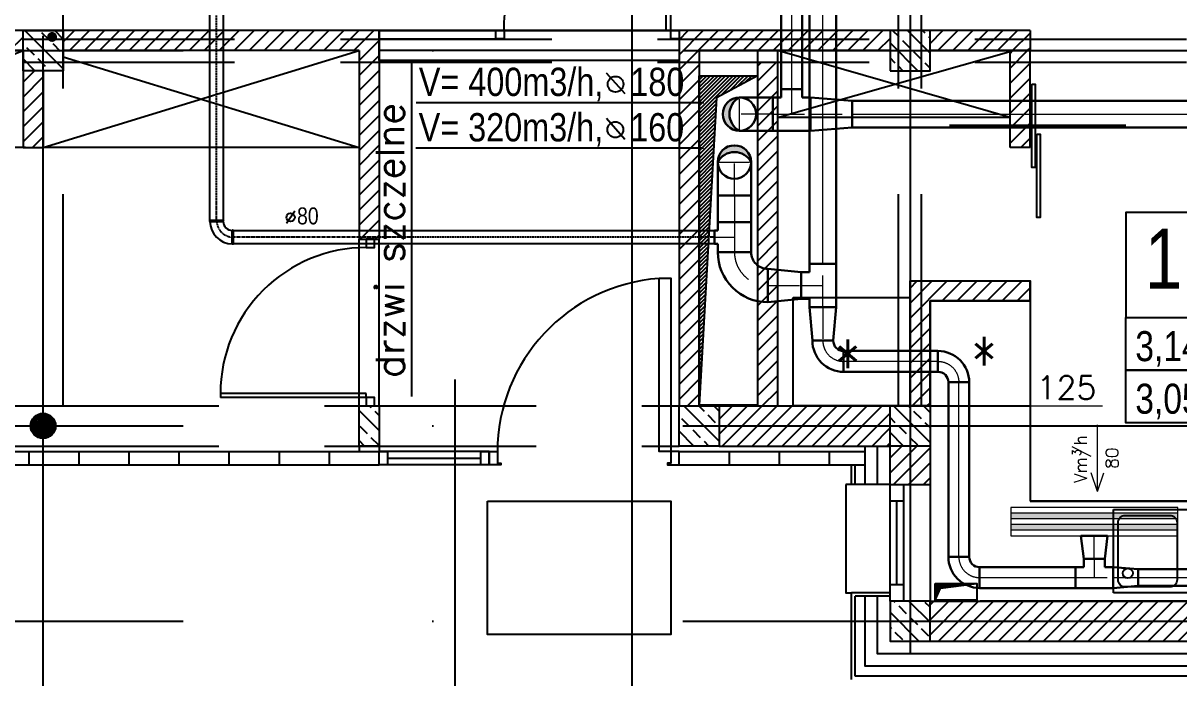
# Model space of a CAD drawing. Header units: millimetres. Extents: x -135140 to 267856, y -70704 to 149933.
# Drawn here: x -45139 to -38206, y -18620 to -14695 of the extents above; entities that cross this region are included whole.
import ezdxf
from ezdxf.enums import TextEntityAlignment as Align

# ---------------------------------------------------------------- set-up
doc = ezdxf.new("R2010")
doc.units = ezdxf.units.MM
doc.header["$LTSCALE"] = 99.9
for name, pattern in [('ACAD_ISO03W100', [30, 12, -18]), ('ACAD_ISO10W100', [18, 12, -3, 0, -3]), ('AUDIT_D_080509132939-0', [0]), ('CENTER', [2, 1.25, -0.25, 0.25, -0.25]), ('DASHDOT', [25.4, 12.7, -6.35, 0, -6.35]), ('HIDDEN', [9.525, 6.35, -3.175])]:
    doc.linetypes.add(name, pattern=pattern)
for name, color, linetype in [('+48_HACZE', 253, 'Continuous'), ('+48_MEBLE', 251, 'Continuous'), ('+48_OPISY T', 251, 'Continuous'), ('+48_OPISY_POM', 250, 'Continuous'), ('+48_OSIE', 8, 'Continuous'), ('+48_PODCIĄG', 250, 'ACAD_ISO03W100'), ('+48_PRZEBICIA', 143, 'Continuous'), ('+48_SCIANY', 250, 'Continuous'), ('+48_STOLARKA OKNA', 250, 'Continuous'), ('+48_STOLARKA_DRZWI', 250, 'Continuous'), ('+48_STOLARKA_OKNA', 250, 'Continuous'), ('+48_SŁUPY', 251, 'Continuous'), ('+48_WEŁNA', 252, 'Continuous'), ('+48_WIDOK', 250, 'Continuous'), ('+48_ŚCIANY_GK', 250, 'Continuous'), ('+48_ŻELBET', 250, 'Continuous'), ('ESI PROWADZĄCA', 3, 'Continuous'), ('WEN_WYW_OSIE', 2, 'CENTER'), ('WEN_WYW_ZLICZAC', 40, 'Continuous'), ('ŚCIANY_', 250, 'Continuous')]:
    doc.layers.add(name, color=color, linetype=linetype)
for name, color, linetype, lineweight in [('2DH_SYM', 64, 'Continuous', 18), ('2DL_OBJ', 64, 'Continuous', 18), ('2DL_PRO_N1', 10, 'Continuous', 30), ('2DL_PRO_W11', 160, 'Continuous', 30), ('2DL_SYM', 64, 'Continuous', 18), ('CP_AXISAC', 7, 'DASHDOT', 0), ('WENTYLACJA NAPISY', 7, 'Continuous', 25)]:
    doc.layers.add(name, color=color, linetype=linetype, lineweight=lineweight)
doc.styles.add('CP_ATTR', font='ROMANS.SHX')
doc.styles.get("Standard").update_dxf_attribs({"font": 'ARIAL.TTF'})
doc.styles.add('WRP_ARIAL', font='ARIAL.TTF', dxfattribs={"width": 0.8})
doc.linetypes.add('BATTING', pattern='A,0.00254,-2.54,[134,ltypeshp.shx,S=2.54,R=0,X=-2.54,Y=0],-5.08,[134,ltypeshp.shx,S=2.54,R=180,X=2.54,Y=0],-2.54', length=10.16254)
pattern_1 = [(135, (-742073.9, -125572.43), (-89.802561, -89.802561), []), (135, (-742073.9, -125482.62), (-89.802561, -89.802561), [63.5, -31.75])]
pattern_2 = [(225, (-742073.9, -125572.43), (44.9012806, -44.9012806), [])]
pattern_3 = [(225, (-742073.9, -125572.43), (44.9012806, -44.9012806), [])]

# ---------------------------------------------------------------- blocks, each defined once
blk = doc.blocks.new('drzwi')
at = {"layer": '+48_STOLARKA_DRZWI'}
for p, q in [((-2, 0), (-2, -70)), ((0, 0), (-2, 0)), ((0, 0), (0, -70)), ((-2, -70), (0, -70))]:
    blk.add_line(p, q, dxfattribs=at)
blk.add_arc((-2, 0), 70, 180, 270, dxfattribs=at)
blk = doc.blocks.new('DRZWI_90')
at = {"layer": '+48_STOLARKA_DRZWI'}
for points in [[(36405.46, 16749.33), (36405.46, 16744.33), (36410.46, 16744.33), (36410.46, 16749.33)], [(36405.46, 16654.33), (36405.46, 16649.33), (36410.46, 16649.33), (36410.46, 16654.33)]]:
    blk.add_lwpolyline(points, close=True, dxfattribs=at)
at = {"layer": '+48_STOLARKA_DRZWI', "xscale": 1.25, "yscale": 1.25, "zscale": 1.25, "rotation": 270}
blk.add_blockref('drzwi', (36405.46, 16654.33), dxfattribs=at)
blk = doc.blocks.new('OPISY_POM_METKA')
at = {"layer": '+48_OPISY_POM', "ltscale": 5}
for points in [[(0, -70), (109.71, -70), (109.71, 0), (0, 0)], [(109.71, -105), (0, -105), (0, -70), (109.71, -70)]]:
    blk.add_lwpolyline(points, close=True, dxfattribs=at)
at = {"layer": '+48_OPISY_POM'}
blk.add_lwpolyline([(109.71, -140), (0, -140), (0, -105), (109.71, -105)], close=True, dxfattribs=at)
at = {"layer": '+48_OPISY_POM', "ltscale": 5, "style": 'WRP_ARIAL', "width": 0.8}
for tag, p, height in [('NRPOM', (25.76, -50.8), 40), ('POW', (6.35, -98.98), 20)]:
    blk.add_attdef(tag, p, '', height=height, dxfattribs=at)
at = {"layer": '+48_OPISY_POM', "style": 'WRP_ARIAL', "width": 0.8}
blk.add_attdef('H', (6.35, -133.98), '', height=20, dxfattribs=at)
blk = doc.blocks.new('drzwi_100')
at = {"layer": '+48_STOLARKA_DRZWI'}
for points in [[(-110, -5), (-105, -5), (-105, 0), (-110, 0)], [(-5, -5), (0, -5), (0, 0), (-5, 0)]]:
    blk.add_lwpolyline(points, close=True, dxfattribs=at)
at = {"layer": '+48_STOLARKA_DRZWI', "xscale": 1.388888888890506, "yscale": 1.388888888888687, "zscale": 1.388888888888889}
blk.add_blockref('drzwi', (-5, -5), dxfattribs=at)
blk = doc.blocks.new('BL8090OWYW_24')
at = {"ltscale": 0.15}
for points in [[(100, -40), (100, 40, 1), (94.4, 40), (94.4, -40, 1)], [(40, -100), (-40, -100, -1), (-40, -94.4), (40, -94.4, -1)]]:
    blk.add_lwpolyline(points, format="xyb", close=True, dxfattribs=at)
for radius in [134.4, 54.4]:
    blk.add_arc((94.4, -94.4), radius, 90, 180, dxfattribs=at)
for p in [(100, 0), (0, -100)]:
    blk.add_point(p, dxfattribs=at)
at = {"layer": 'WEN_WYW_OSIE', "ltscale": 0.15}
blk.add_arc((100, -100), 100, 90, 180, dxfattribs=at)
blk = doc.blocks.new('SR-80OWYW_2886-3084728840_14')
at = {"ltscale": 0.15}
blk.add_lwpolyline([(0, -40), (0, 40), (2886.3, 40), (2886.3, -40)], close=True, dxfattribs=at)
for p in [(0, 0), (2886.3, 0)]:
    blk.add_point(p, dxfattribs=at)
at = {"layer": 'WEN_WYW_OSIE', "ltscale": 0.15}
blk.add_line((0, 0), (2886.3, 0), dxfattribs=at)
blk = doc.blocks.new('SR-80OWYW_2978-2571279282_14')
at = {"ltscale": 0.15}
blk.add_lwpolyline([(0, -40), (0, 40), (2978.3, 40), (2978.3, -40)], close=True, dxfattribs=at)
for p in [(0, 0), (2978.3, 0)]:
    blk.add_point(p, dxfattribs=at)
at = {"layer": 'WEN_WYW_OSIE', "ltscale": 0.15}
blk.add_line((0, 0), (2978.3, 0), dxfattribs=at)
blk = doc.blocks.new('RoZplus')
blk.add_hatch(color=256).paths.add_polyline_path([(0, 0.5, -0.6), (0, -0.5, 1)])
for centre, radius, start, end in [((0, 0), 0.5, 90, 270), ((0, 0), 0.5, 270, 90), ((-0.267, 0), 0.567, 298.0725, 61.9275)]:
    blk.add_arc(centre, radius, start, end)
blk = doc.blocks.new('2CP_AC_ELBZ_RO_D200_D200_R200_A90_E0_F0_ys')
at = {"ltscale": 0.15}
for p, q in [((0, -100), (0, 100)), ((0, 100), (0, 100)), ((0, 100), (200, 100)), ((0, -100), (0, -100)), ((0, -100), (200, -100))]:
    blk.add_line(p, q, dxfattribs=at)
at = {"layer": 'CP_AXISAC', "ltscale": 0.15}
for p, q in [((200, 100), (200, -100)), ((0, 0), (300, 0))]:
    blk.add_line(p, q, dxfattribs=at)
at = {"ltscale": 0.15, "xscale": 200, "yscale": 200}
blk.add_blockref('RoZplus', (200, 0), dxfattribs=at)
at = {"linetype": 'ByBlock', "ltscale": 0.15, "style": 'CP_ATTR', "flags": 9}
for tag in ['NAME', 'PRODUCER', 'PRODUCT-TYPE', 'ARTICLE', 'FLOW', 'OTHER']:
    blk.add_attdef(tag, (0, 0), '', height=0.0001, dxfattribs=at)
blk = doc.blocks.new('2CP_AC_TEE3_RO_D200_D125_L225_L150_A90')
at = {"ltscale": 0.15}
for p, q in [((50, 100), (50, 150)), ((50, 150), (175, 150)), ((175, 100), (175, 150)), ((0, -100), (0, 100)), ((0, 100), (50, 100)), ((225, 100), (175, 100)), ((225, -100), (225, 100)), ((0, -100), (225, -100))]:
    blk.add_line(p, q, dxfattribs=at)
at = {"layer": 'CP_AXISAC', "ltscale": 0.15}
for p, q in [((112.5, 150), (112.5, 0)), ((0, 0), (225, 0))]:
    blk.add_line(p, q, dxfattribs=at)
at = {"linetype": 'ByBlock', "ltscale": 0.15, "style": 'CP_ATTR', "flags": 9}
for tag in ['NAME', 'PRODUCER', 'PRODUCT-TYPE', 'ARTICLE', 'FLOW', 'OTHER']:
    blk.add_attdef(tag, (0, 0), '', height=0.0001, dxfattribs=at)
blk = doc.blocks.new('2CP_AC_PIPE_RO')
at = {"ltscale": 0.15}
for p, q in [((1, 0.5), (0, 0.5)), ((0, 0.5), (0, -0.5)), ((1, -0.5), (1, 0.5)), ((0, -0.5), (1, -0.5))]:
    blk.add_line(p, q, dxfattribs=at)
at = {"layer": 'CP_AXISAC', "ltscale": 0.15}
blk.add_line((0, 0), (1, 0), dxfattribs=at)
at = {"linetype": 'ByBlock', "ltscale": 0.15, "style": 'CP_ATTR', "flags": 9}
for tag in ['NAME', 'PRODUCER', 'PRODUCT-TYPE', 'ARTICLE', 'FLOW', 'OTHER']:
    blk.add_attdef(tag, (0, 0), '', height=0.0001, dxfattribs=at)
blk = doc.blocks.new('2CP_AC_TRNS_RO_D200_D160_L250_O0_Z0_E0_F0')
at = {"ltscale": 0.15}
for p, q in [((0, -100), (0, 100)), ((0, 100), (0, 100)), ((0, 100), (250, 80)), ((250, -80), (250, 80)), ((250, 80), (250, 80)), ((0, -100), (250, -80)), ((0, -100), (0, -100)), ((250, -80), (250, -80))]:
    blk.add_line(p, q, dxfattribs=at)
at = {"layer": 'CP_AXISAC', "ltscale": 0.15}
for p, q in [((0, 0), (0, 0)), ((0, 0), (250, 0)), ((250, 0), (250, 0))]:
    blk.add_line(p, q, dxfattribs=at)
at = {"linetype": 'ByBlock', "ltscale": 0.15, "style": 'CP_ATTR', "flags": 9}
for tag in ['NAME', 'PRODUCER', 'PRODUCT-TYPE', 'ARTICLE', 'FLOW', 'OTHER']:
    blk.add_attdef(tag, (0, 0), '', height=0.0001, dxfattribs=at)
blk = doc.blocks.new('2CP_AC_TEE3_RO_D200_D80_L180_L120_A90')
at = {"ltscale": 0.15}
for p, q in [((0, -100), (0, 100)), ((0, 100), (50, 100)), ((50, 100), (50, 120)), ((50, 120), (130, 120)), ((130, 100), (130, 120)), ((180, 100), (130, 100)), ((180, -100), (180, 100)), ((0, -100), (180, -100))]:
    blk.add_line(p, q, dxfattribs=at)
at = {"layer": 'CP_AXISAC', "ltscale": 0.15}
for p, q in [((90, 120), (90, 0)), ((0, 0), (180, 0))]:
    blk.add_line(p, q, dxfattribs=at)
at = {"linetype": 'ByBlock', "ltscale": 0.15, "style": 'CP_ATTR', "flags": 9}
for tag in ['NAME', 'PRODUCER', 'PRODUCT-TYPE', 'ARTICLE', 'FLOW', 'OTHER']:
    blk.add_attdef(tag, (0, 0), '', height=0.0001, dxfattribs=at)
blk = doc.blocks.new('2CP_AC_ELBW_RO_D200_D200_R200_A90_E0_F0')
at = {"ltscale": 0.15}
for p, q in [((300, 200), (100, 200)), ((100, 200), (100, 200)), ((300, 200), (300, 200)), ((0, -100), (0, 100)), ((0, 100), (0, 100)), ((0, -100), (0, -100))]:
    blk.add_line(p, q, dxfattribs=at)
for radius in [300, 100]:
    blk.add_arc((0, 200), radius, 270, 0, dxfattribs=at)
at = {"layer": 'CP_AXISAC', "ltscale": 0.15}
for p, q in [((200, 200), (200, 200)), ((0, 0), (0, 0))]:
    blk.add_line(p, q, dxfattribs=at)
blk.add_arc((0, 200), 200, 270, 0, dxfattribs=at)
at = {"linetype": 'ByBlock', "ltscale": 0.15, "style": 'CP_ATTR', "flags": 9}
for tag in ['NAME', 'PRODUCER', 'PRODUCT-TYPE', 'ARTICLE', 'FLOW', 'OTHER']:
    blk.add_attdef(tag, (0, 0), '', height=0.0001, dxfattribs=at)
blk = doc.blocks.new('2CP_AC_TRNS_RO_D200_D160_L200_O0_Z0_E0_F0')
at = {"ltscale": 0.15}
for p, q in [((0, -100), (0, 100)), ((0, 100), (0, 100)), ((0, 100), (200, 80)), ((200, -80), (200, 80)), ((200, 80), (200, 80)), ((0, -100), (200, -80)), ((0, -100), (0, -100)), ((200, -80), (200, -80))]:
    blk.add_line(p, q, dxfattribs=at)
at = {"layer": 'CP_AXISAC', "ltscale": 0.15}
for p, q in [((0, 0), (0, 0)), ((0, 0), (200, 0)), ((200, 0), (200, 0))]:
    blk.add_line(p, q, dxfattribs=at)
at = {"linetype": 'ByBlock', "ltscale": 0.15, "style": 'CP_ATTR', "flags": 9}
for tag in ['NAME', 'PRODUCER', 'PRODUCT-TYPE', 'ARTICLE', 'FLOW', 'OTHER']:
    blk.add_attdef(tag, (0, 0), '', height=0.0001, dxfattribs=at)
blk = doc.blocks.new('2CP_AC_TEE3_RO_D160_D160_L260_L130_A90')
at = {"ltscale": 0.15}
for p, q in [((0, -80), (0, 80)), ((0, 80), (50, 80)), ((50, 80), (50, 130)), ((50, 130), (210, 130)), ((210, 80), (210, 130)), ((260, 80), (210, 80)), ((260, -80), (260, 80)), ((0, -80), (260, -80))]:
    blk.add_line(p, q, dxfattribs=at)
at = {"layer": 'CP_AXISAC', "ltscale": 0.15}
for p, q in [((130, 130), (130, 0)), ((0, 0), (260, 0))]:
    blk.add_line(p, q, dxfattribs=at)
at = {"linetype": 'ByBlock', "ltscale": 0.15, "style": 'CP_ATTR', "flags": 9}
for tag in ['NAME', 'PRODUCER', 'PRODUCT-TYPE', 'ARTICLE', 'FLOW', 'OTHER']:
    blk.add_attdef(tag, (0, 0), '', height=0.0001, dxfattribs=at)
blk = doc.blocks.new('2CP_AC_TRNS_RO_D160_D125_L200_O0_Z0_E0_F0')
at = {"ltscale": 0.15}
for p, q in [((0, -80), (0, 80)), ((0, 80), (0, 80)), ((0, 80), (200, 62.5)), ((200, -62.5), (200, 62.5)), ((200, 62.5), (200, 62.5)), ((0, -80), (200, -62.5)), ((200, -62.5), (200, -62.5)), ((0, -80), (0, -80))]:
    blk.add_line(p, q, dxfattribs=at)
at = {"layer": 'CP_AXISAC', "ltscale": 0.15}
for p, q in [((0, 0), (0, 0)), ((0, 0), (200, 0)), ((200, 0), (200, 0))]:
    blk.add_line(p, q, dxfattribs=at)
at = {"linetype": 'ByBlock', "ltscale": 0.15, "style": 'CP_ATTR', "flags": 9}
for tag in ['NAME', 'PRODUCER', 'PRODUCT-TYPE', 'ARTICLE', 'FLOW', 'OTHER']:
    blk.add_attdef(tag, (0, 0), '', height=0.0001, dxfattribs=at)
blk = doc.blocks.new('2CP_AC_ELBW_RO_D125_D125_R125_A90_E0_F0')
at = {"ltscale": 0.15}
for p, q in [((187.5, 125), (62.5, 125)), ((62.5, 125), (62.5, 125)), ((187.5, 125), (187.5, 125)), ((0, -62.5), (0, 62.5)), ((0, 62.5), (0, 62.5)), ((0, -62.5), (0, -62.5))]:
    blk.add_line(p, q, dxfattribs=at)
for radius in [187.5, 62.5]:
    blk.add_arc((0, 125), radius, 270, 0, dxfattribs=at)
at = {"layer": 'CP_AXISAC', "ltscale": 0.15}
for p, q in [((125, 125), (125, 125)), ((0, 0), (0, 0))]:
    blk.add_line(p, q, dxfattribs=at)
blk.add_arc((0, 125), 125, 270, 0, dxfattribs=at)
at = {"linetype": 'ByBlock', "ltscale": 0.15, "style": 'CP_ATTR', "flags": 9}
for tag in ['NAME', 'PRODUCER', 'PRODUCT-TYPE', 'ARTICLE', 'FLOW', 'OTHER']:
    blk.add_attdef(tag, (0, 0), '', height=0.0001, dxfattribs=at)
blk = doc.blocks.new('2CP_AC_TEE3_RO_D125_D125_L225_L113_A90')
at = {"ltscale": 0.15}
for p, q in [((50, 62.5), (50, 113)), ((50, 113), (175, 113)), ((175, 62.5), (175, 113)), ((0, -62.5), (0, 62.5)), ((0, 62.5), (50, 62.5)), ((225, 62.5), (175, 62.5)), ((225, -62.5), (225, 62.5)), ((0, -62.5), (225, -62.5))]:
    blk.add_line(p, q, dxfattribs=at)
at = {"layer": 'CP_AXISAC', "ltscale": 0.15}
for p, q in [((112.5, 113), (112.5, 0)), ((0, 0), (225, 0))]:
    blk.add_line(p, q, dxfattribs=at)
at = {"linetype": 'ByBlock', "ltscale": 0.15, "style": 'CP_ATTR', "flags": 9}
for tag in ['NAME', 'PRODUCER', 'PRODUCT-TYPE', 'ARTICLE', 'FLOW', 'OTHER']:
    blk.add_attdef(tag, (0, 0), '', height=0.0001, dxfattribs=at)
blk = doc.blocks.new('2CP_AC_TRNS_RO_D125_D100_L150_O0_Z0_E0_F0')
at = {"ltscale": 0.15}
for p, q in [((0, -62.5), (0, 62.5)), ((0, 62.5), (0, 62.5)), ((0, 62.5), (150, 50)), ((150, -50), (150, 50)), ((150, 50), (150, 50)), ((0, -62.5), (150, -50)), ((0, -62.5), (0, -62.5)), ((150, -50), (150, -50))]:
    blk.add_line(p, q, dxfattribs=at)
at = {"layer": 'CP_AXISAC', "ltscale": 0.15}
for p, q in [((0, 0), (0, 0)), ((0, 0), (150, 0)), ((150, 0), (150, 0))]:
    blk.add_line(p, q, dxfattribs=at)
at = {"linetype": 'ByBlock', "ltscale": 0.15, "style": 'CP_ATTR', "flags": 9}
for tag in ['NAME', 'PRODUCER', 'PRODUCT-TYPE', 'ARTICLE', 'FLOW', 'OTHER']:
    blk.add_attdef(tag, (0, 0), '', height=0.0001, dxfattribs=at)
blk = doc.blocks.new('2CP_AC_TRNS_RO_D125_D160_L137_O0_Z0_E0_F0')
at = {"ltscale": 0.15}
for p, q in [((0, 62.5), (137, 80)), ((137, -80), (137, 80)), ((137, 80), (137, 80)), ((0, -62.5), (0, 62.5)), ((0, 62.5), (0, 62.5)), ((0, -62.5), (0, -62.5)), ((0, -62.5), (137, -80)), ((137, -80), (137, -80))]:
    blk.add_line(p, q, dxfattribs=at)
at = {"layer": 'CP_AXISAC', "ltscale": 0.15}
for p, q in [((0, 0), (0, 0)), ((0, 0), (137, 0)), ((137, 0), (137, 0))]:
    blk.add_line(p, q, dxfattribs=at)
at = {"linetype": 'ByBlock', "ltscale": 0.15, "style": 'CP_ATTR', "flags": 9}
for tag in ['NAME', 'PRODUCER', 'PRODUCT-TYPE', 'ARTICLE', 'FLOW', 'OTHER']:
    blk.add_attdef(tag, (0, 0), '', height=0.0001, dxfattribs=at)
blk = doc.blocks.new('2DLAC020')
for p, q in [((-0.5, 0.3), (0.5, 0.3)), ((-0.5, 0.1), (0.5, 0.1)), ((-0.5, -0.1), (0.5, -0.1)), ((-0.5, -0.3), (0.5, -0.3))]:
    blk.add_line(p, q)
blk.add_lwpolyline([(-0.5, -0.5), (0.5, -0.5), (0.5, 0.5), (-0.5, 0.5)], close=True)
for points in [[(-0.5, 0.3), (0.5, 0.3), (-0.5, 0.1), (0.5, 0.1)], [(-0.5, -0.1), (0.5, -0.1), (-0.5, -0.3), (0.5, -0.3)]]:
    blk.add_solid(points)
at = {"linetype": 'ByBlock', "style": 'CP_ATTR', "flags": 9}
for tag, p in [('NUMBER', (-0.0919, -0.0183)), ('GROUP', (-0.0919, -0.0184)), ('ARTICLE', (-0.0919, -0.0185)), ('PRODUCT-TYPE', (-0.0919, -0.0186)), ('ORDER-NO', (-0.0919, -0.0187)), ('PRODUCER', (-0.0919, -0.0188)), ('NAME', (-0.0919, -0.0182)), ('TEMPERATURE', (-0.0916, -0.0182)), ('FLOW', (-0.0915, -0.0184)), ('CHARACTER', (-0.0915, -0.0185)), ('POWER', (-0.0914, -0.0187)), ('VOLTAGE', (-0.0914, -0.0188)), ('OTHER', (-0.0914, -0.0183)), ('PN', (-0.0912, -0.0184)), ('DN', (-0.0912, -0.0186))]:
    blk.add_attdef(tag, text='', height=0.00005, dxfattribs=at).set_placement(p, align=Align.MIDDLE_LEFT)
blk = doc.blocks.new('CPHS_DS08')
blk.add_line((0, 0), (2, 0))
at = {"style": 'CP_ATTR', "flags": 14}
blk.add_attdef('FI', text='', height=0.35, dxfattribs=at).set_placement((0.784, 0.275), align=Align.MIDDLE)
at = {"style": 'CP_ATTR', "flags": 12}
blk.add_attdef('EVAL_W_MM', text='', height=0.35, dxfattribs=at).set_placement((1.006, 0.275), align=Align.MIDDLE_LEFT)
at = {"linetype": 'ByBlock', "style": 'CP_ATTR', "flags": 9}
blk.add_attdef('VAL', text='', height=0.00005, dxfattribs=at).set_placement((0.408, 0.182), align=Align.MIDDLE_LEFT)
blk = doc.blocks.new('CPLS_465')
for q in [(-0.219, 0.094), (0.5, 0), (-0.219, -0.094)]:
    blk.add_line((-0.5, 0), q)
at = {"style": 'CP_ATTR'}
for s, height, p in [('Vm/h', 0.1875, (-0.37, 0.16)), ('3', 0.125, (0.031, 0.25))]:
    blk.add_text(s, height=height, dxfattribs=at).set_placement(p)
blk.add_attdef('VAL', text='', height=0.188, dxfattribs=at).set_placement((0, -0.219), align=Align.MIDDLE)

msp = doc.modelspace()

# ---------------------------------------------------------------- hatches: boundary and pattern name
at = {"layer": '+48_HACZE'}
h = msp.add_hatch(dxfattribs=at)
h.set_pattern_fill('ANSI31', color=256, scale=20, angle=180, style=0)
h.set_pattern_definition(pattern_3)
h.paths.add_polyline_path([(-45139.1, -14860.3), (-45139.1, -14740.3), (-46749.1, -14740.3), (-46749.1, -15990.3), (-46629.1, -15990.3), (-46629.1, -14860.3)])
h.paths.add_polyline_path([(-45019.1, -14980.3), (-45139.1, -14980.3), (-45139.1, -15440.3), (-45019.1, -15440.3)])
h.paths.add_polyline_path([(-44899.1, -14740.3), (-44899.1, -14860.3), (-43124.1, -14860.3), (-43124.1, -15990.3), (-43004.1, -15990.3), (-43004.1, -14740.3)])
at = {"layer": '+48_HACZE', "linetype": 'AUDIT_D_080509132939-0'}
h = msp.add_hatch(dxfattribs=at)
h.set_pattern_fill('ANSI33', color=256, scale=20, angle=90, style=0)
h.set_pattern_definition([(135, (-742073.9, -137872.43), (-89.802561, -89.802561), []), (135, (-742073.9, -137782.62), (-89.802561, -89.802561), [63.5, -31.75])])
h.paths.add_polyline_path([(-45139.1, -14740.3), (-44899.1, -14740.3), (-44899.1, -14980.3), (-45139.1, -14980.3)])
at = {"layer": '+48_HACZE'}
h = msp.add_hatch(dxfattribs=at)
h.set_pattern_fill('ANSI31', color=256, scale=20, angle=180, style=0)
h.set_pattern_definition(pattern_3)
h.paths.add_polyline_path([(-41084.1, -14860.3), (-39939.1, -14860.3), (-39939.1, -14740.3), (-41204.1, -14740.3), (-41204.1, -16990.3), (-41084.1, -16990.3)])
h.paths.add_polyline_path([(-39699.1, -14740.3), (-39699.1, -14860.3), (-39099.1, -14860.3), (-39099.1, -14740.3)])
at = {"layer": '+48_HACZE', "linetype": 'AUDIT_D_080509132939-0'}
h = msp.add_hatch(dxfattribs=at)
h.set_pattern_fill('ANSI33', color=256, scale=20, angle=90, style=0)
h.set_pattern_definition(pattern_1)
h.paths.add_polyline_path([(-39939.1, -14980.3), (-39699.1, -14980.3), (-39699.1, -14740.3), (-39939.1, -14740.3)])
at = {"layer": '+48_HACZE'}
h = msp.add_hatch(dxfattribs=at)
h.set_pattern_fill('ANSI31', color=256, scale=20, angle=180, style=0)
h.set_pattern_definition(pattern_2)
h.paths.add_polyline_path([(-39099.1, -14928.8), (-39219.1, -14928.8), (-39219.1, -15440.3), (-39099.1, -15440.3)])
h.paths.add_polyline_path([(-39199.1, -14860.3), (-39219.1, -14865.9), (-39219.1, -14928.8), (-39099.1, -14928.8), (-39099.1, -14860.3)])
h = msp.add_hatch(dxfattribs=at)
h.set_pattern_fill('ANSI31', color=256, scale=20, angle=180, style=0)
h.set_pattern_definition(pattern_2)
h.paths.add_polyline_path([(-40734.1, -16990.3), (-40614.1, -16990.3), (-40614.1, -14928.8), (-40734.1, -14928.8)])
h = msp.add_hatch(dxfattribs=at)
h.set_pattern_fill('ANSI31', color=256, scale=20, angle=180, style=0)
h.set_pattern_definition(pattern_2)
h.paths.add_polyline_path([(-39819.1, -16990.3), (-39819.1, -16240.3), (-39099.1, -16240.3), (-39099.1, -16360.3), (-39699.1, -16360.3), (-39699.1, -16990.3)])
h = msp.add_hatch(dxfattribs=at)
h.set_pattern_fill('ANSI31', color=256, scale=3, angle=180, style=0)
h.set_pattern_definition([(225, (-742073.9025, -125572.427), (6.73519209, -6.73519209), [])])
edge = h.paths.add_edge_path()
edge.add_arc((-45019.1, -17109.8), 75, 0, 360)
at = {"layer": '+48_HACZE', "linetype": 'AUDIT_D_080509132939-0'}
h = msp.add_hatch(dxfattribs=at)
h.set_pattern_fill('ANSI33', color=256, scale=20, angle=90, style=0)
h.set_pattern_definition(pattern_1)
h.paths.add_polyline_path([(-43124.1, -16990.3), (-43004.1, -16990.3), (-43004.1, -17230.3), (-43124.1, -17230.3)])
h = msp.add_hatch(dxfattribs=at)
h.set_pattern_fill('ANSI33', color=256, scale=20, angle=90, style=0)
h.set_pattern_definition(pattern_1)
h.paths.add_polyline_path([(-41204.1, -16990.3), (-40964.1, -16990.3), (-40964.1, -17230.3), (-41204.1, -17230.3)])
at = {"layer": '+48_HACZE'}
h = msp.add_hatch(dxfattribs=at)
h.set_pattern_fill('ANSI31', color=256, scale=20, angle=180, style=0)
h.set_pattern_definition(pattern_2)
h.paths.add_polyline_path([(-40964.1, -16990.3), (-39939.1, -16990.3), (-39939.1, -17230.3), (-40964.1, -17230.3)])
at = {"layer": '+48_HACZE', "linetype": 'AUDIT_D_080509132939-0'}
h = msp.add_hatch(dxfattribs=at)
h.set_pattern_fill('ANSI33', color=256, scale=20, angle=90, style=0)
h.set_pattern_definition(pattern_1)
h.paths.add_polyline_path([(-39939.1, -16990.3), (-39699.1, -16990.3), (-39699.1, -17230.3), (-39939.1, -17230.3)])
at = {"layer": '+48_HACZE'}
h = msp.add_hatch(dxfattribs=at)
h.set_pattern_fill('ANSI31', color=256, scale=20, angle=180, style=0)
h.set_pattern_definition(pattern_2)
h.paths.add_polyline_path([(-39939.1, -17230.3), (-39939.1, -17460.3), (-39819.1, -17460.3), (-39819.1, -17230.3)])
h.paths.add_polyline_path([(-39819.1, -17230.3), (-39819.1, -17460.3), (-39699.1, -17460.3), (-39699.1, -17230.3)])
at = {"layer": '+48_HACZE', "linetype": 'AUDIT_D_080509132939-0'}
h = msp.add_hatch(dxfattribs=at)
h.set_pattern_fill('ANSI33', color=256, scale=20, angle=90, style=0)
h.set_pattern_definition(pattern_1)
h.paths.add_polyline_path([(-39699.1, -18160.3), (-39939.1, -18160.3), (-39939.1, -18400.3), (-39699.1, -18400.3)])
at = {"layer": '+48_HACZE'}
h = msp.add_hatch(dxfattribs=at)
h.set_pattern_fill('ANSI31', color=256, scale=20, angle=180, style=0)
h.set_pattern_definition([(225, (-43064.07, -15710.26), (44.90128, -44.90128), [])])
h.paths.add_polyline_path([(-29539.1, -18400.3), (-29539.1, -18285.3), (-35099.1, -18285.3), (-35099.1, -18400.3)])
h.paths.add_polyline_path([(-29539.1, -18285.3), (-29539.1, -18160.3), (-35099.1, -18160.3), (-35099.1, -18285.3)])
h.paths.add_polyline_path([(-37958.5, -18340.3), (-37958.5, -18285.3), (-39699.1, -18285.3), (-39699.1, -18400.3), (-35339.1, -18400.3), (-35339.1, -18285.3), (-37798.5, -18285.3), (-37798.5, -18340.3)])
h.paths.add_polyline_path([(-37958.5, -18285.3), (-37958.5, -18160.3), (-39699.1, -18160.3), (-39699.1, -18285.3)])
h.paths.add_polyline_path([(-37798.5, -18160.3), (-37798.5, -18285.3), (-35339.1, -18285.3), (-35339.1, -18160.3)])
at = {"layer": '+48_OPISY T'}
h = msp.add_hatch(color=256, dxfattribs=at)
edge = h.paths.add_edge_path()
edge.add_arc((-44965.3, -14778), 30, 0, 360)
at = {"layer": '+48_PRZEBICIA'}
h = msp.add_hatch(dxfattribs=at)
h.set_pattern_fill('ANSI31', color=256, scale=5, style=0)
h.set_pattern_definition([(45, (-742073.903, -125572.427), (-11.22532015, 11.22532015), [])])
h.paths.add_polyline_path([(-41084.1, -15010.3), (-41084.1, -16985.3), (-40979.2, -15142.3), (-40734.6, -15010.3)])
h = msp.add_hatch(dxfattribs=at)
h.set_pattern_fill('ANSI31', color=256, scale=3, style=0)
h.set_pattern_definition([(45, (-647942.46, -125572.426), (-6.73519209, 6.73519209), [])])
h.paths.add_polyline_path([(-39419.1, -18055.3), (-39669.1, -18055.3), (-39669.1, -18155.3), (-39635.5, -18082.6)])

# ---------------------------------------------------------------- linework, layer by layer
at = {"layer": '+48_MEBLE'}
for p, q in [((-46629.1, -15440.3), (-45139.1, -14860.3)), ((-45019.1, -15440.3), (-43124.1, -14860.3)), ((-44899.1, -14897), (-43124.1, -15440.3)), ((-40614.1, -15260.3), (-39199.1, -14860.3)), ((-39219.1, -15260.3), (-40614.1, -14860.3)), ((-39219.1, -15260.3), (-40614.1, -15260.3)), ((-39099.1, -16360.3), (-39099.1, -17560.3)), ((-39699.1, -16990.3), (-39099.1, -16990.3)), ((-39699.1, -17460.3), (-39699.1, -18160.3)), ((-39099.1, -17560.3), (-35099.1, -17560.3)), ((-38599.1, -17610.8), (-37779.1, -17610.8)), ((-38599.1, -18110.8), (-38599.1, -17610.8)), ((-37779.1, -18110.8), (-38599.1, -18110.8))]:
    msp.add_line(p, q, dxfattribs=at)
for points in [[(-45124.1, -15440.3), (-46629.1, -15440.3)], [(-43124.1, -15440.3), (-45019.1, -15440.3)], [(-35184.1, -17560.3), (-39099.1, -17560.3)]]:
    msp.add_lwpolyline(points, dxfattribs=at)
msp.add_lwpolyline([(-40519.1, -16340.3), (-39819.1, -16340.3), (-39819.1, -16990.3), (-40519.1, -16990.3)], close=True, dxfattribs=at)
msp.add_lwpolyline([(-38217.5, -17689.4), (-38217.5, -18032.2, -0.414214), (-38260.4, -18075.1), (-38527.7, -18075.1, -0.414214), (-38570.6, -18032.2), (-38570.6, -17689.4, -0.414214), (-38527.7, -17646.5), (-38260.4, -17646.5, -0.414214)], format="xyb", close=True, dxfattribs=at)
msp.add_circle((-38512.8, -17992.9), 29.6, dxfattribs=at)
at = {"layer": '+48_OPISY_POM'}
msp.add_line((-42547.9, -19295.6), (-42547.9, -16830.8), dxfattribs=at)
msp.add_lwpolyline([(-38524.8, -15309.1), (-39581.7, -15309.1)], dxfattribs=at)
at = {"layer": '+48_OSIE', "linetype": 'ACAD_ISO10W100', "ltscale": 5}
for p, q in [((-45019.1, -20765.5), (-45019.1, 5506.2)), ((-39819.1, 5506.2), (-39819.1, -20765.5)), ((-59164.2, -14860.3), (-28211.1, -14860.3)), ((-59164.2, -17110.3), (-28211.1, -17110.3)), ((-59164.2, -18280.3), (-28211.1, -18280.3))]:
    msp.add_line(p, q, dxfattribs=at)
at = {"layer": '+48_PODCIĄG', "linetype": 'HIDDEN', "ltscale": 2}
for p, q in [((-44899.1, -16990.3), (-44899.1, 3439.7)), ((-39887.6, -16990.3), (-39887.6, 3439.7)), ((-39750.6, -16990.3), (-39750.6, 3439.7)), ((-45139.1, -14791.8), (-29299.2, -14791.8)), ((-45139.1, -14928.8), (-29299.2, -14928.8))]:
    msp.add_line(p, q, dxfattribs=at)
for points in [[(-47136.6, -16990.3), (-41204.1, -16990.3)], [(-47136.6, -17230.3), (-41204.1, -17230.3)]]:
    msp.add_lwpolyline(points, dxfattribs=at)
at = {"layer": '+48_PRZEBICIA', "linetype": 'Continuous'}
for points in [[(-41084.1, -15010.3), (-40734.1, -15010.3), (-40734.1, -16985.3), (-41084.1, -16985.3)], [(-39669.1, -18055.3), (-39419.1, -18055.3), (-39419.1, -18155.3), (-39669.1, -18155.3)]]:
    msp.add_lwpolyline(points, close=True, dxfattribs=at)
for points in [[(-40734.6, -15010.3), (-40979.2, -15142.3), (-41084.1, -16985.3)], [(-39669.1, -18155.3), (-39635.5, -18082.6), (-39419.1, -18055.3)]]:
    msp.add_lwpolyline(points, dxfattribs=at)
at = {"layer": '+48_SCIANY'}
for p, q in [((-43004.1, -14740.3), (-46749.1, -14740.3)), ((-43004.1, -14740.3), (-43004.1, -14840.3)), ((-45139.1, -14860.3), (-46629.1, -14860.3)), ((-43124.1, -14860.3), (-44899.1, -14860.3)), ((-43124.1, -15990.3), (-43004.1, -15990.3)), ((-39699.1, -18160.3), (-29539.1, -18160.3)), ((-39124.1, -18160.3), (-35109.1, -18160.3)), ((-39699.1, -18400.3), (-29539.1, -18400.3))]:
    msp.add_line(p, q, dxfattribs=at)
at = {"layer": '+48_SCIANY', "ltscale": 3}
for p, q in [((-43004.1, -14740.3), (-43004.1, -15990.3)), ((-41204.1, -14740.3), (-41204.1, -16990.3)), ((-39939.1, -14740.3), (-41204.1, -14740.3)), ((-39099.1, -14740.3), (-39099.1, -14860.3)), ((-43124.1, -14860.3), (-43124.1, -15990.3)), ((-41084.1, -14860.3), (-41084.1, -16990.3)), ((-39939.1, -14860.3), (-41084.1, -14860.3)), ((-40734.1, -14860.3), (-40734.1, -16990.3)), ((-40614.1, -14860.3), (-40614.1, -16990.3)), ((-39099.1, -14860.3), (-39699.1, -14860.3)), ((-39219.1, -15440.3), (-39219.1, -14860.3)), ((-39099.1, -15440.3), (-39099.1, -14860.3)), ((-39099.1, -15440.3), (-39219.1, -15440.3)), ((-39819.1, -16240.3), (-39099.1, -16240.3)), ((-39819.1, -16990.3), (-39819.1, -16240.3)), ((-39099.1, -16360.3), (-39099.1, -16240.3)), ((-39699.1, -16990.3), (-39699.1, -16360.3)), ((-39699.1, -16360.3), (-39099.1, -16360.3))]:
    msp.add_line(p, q, dxfattribs=at)
at = {"layer": '+48_SCIANY', "linetype": 'AUDIT_D_080509132939-0'}
for p, q in [((-45139.1, -14860.3), (-45139.1, -15440.3)), ((-45019.1, -14980.3), (-45019.1, -15440.3)), ((-45139.1, -15440.3), (-45019.1, -15440.3))]:
    msp.add_line(p, q, dxfattribs=at)
at = {"layer": '+48_SCIANY', "ltscale": 0.3}
for p, q in [((-40964.1, -16990.3), (-39939.1, -16990.3)), ((-40964.1, -17230.3), (-39939.1, -17230.3)), ((-39939.1, -17460.3), (-39939.1, -17230.3)), ((-39699.1, -17230.3), (-39699.1, -17460.3)), ((-39939.1, -17460.3), (-39699.1, -17460.3))]:
    msp.add_line(p, q, dxfattribs=at)
at = {"layer": '+48_SCIANY', "ltscale": 3}
for points in [[(-39099.1, -14740.3), (-39699.1, -14740.3)], [(-35184.1, -18160.3), (-39398.6, -18160.3)]]:
    msp.add_lwpolyline(points, dxfattribs=at)
at = {"layer": '+48_SCIANY', "ltscale": 0.3}
for points in [[(-39819.1, -16990.3), (-39819.1, -16240.3), (-39099.1, -16240.3), (-39099.1, -16360.3), (-39699.1, -16360.3), (-39699.1, -16990.3), (-39819.1, -16990.3)], [(-43124.1, -17230.3), (-43124.1, -17263.3)], [(-43004.1, -17230.3), (-43004.1, -17263.3)]]:
    msp.add_lwpolyline(points, dxfattribs=at)
msp.add_lwpolyline([(-43124.1, -16990.3), (-43004.1, -16990.3), (-43004.1, -17230.3), (-43124.1, -17230.3)], close=True, dxfattribs=at)
at = {"layer": '+48_STOLARKA OKNA'}
for points in [[(-39859.1, -17460.3), (-39859.1, -18160.3), (-39939.1, -18160.3), (-39939.1, -17460.3)], [(-39859.1, -17460.3), (-39859.1, -17560.3), (-39939.1, -17560.3), (-39939.1, -17460.3)], [(-39859.1, -18060.3), (-39859.1, -18160.3), (-39939.1, -18160.3), (-39939.1, -18060.3)]]:
    msp.add_lwpolyline(points, close=True, dxfattribs=at)
msp.add_lwpolyline([(-39899.1, -18060.3), (-39899.1, -17560.3)], dxfattribs=at)
at = {"layer": '+48_STOLARKA_DRZWI'}
for points in [[(-39089.1, -15060.3), (-39069.1, -15060.3), (-39069.1, -15560.3), (-39089.1, -15560.3)], [(-39059.1, -15360.3), (-39039.1, -15360.3), (-39039.1, -15860.3), (-39059.1, -15860.3)], [(-41324.1, -16223.3), (-41254.1, -16223.3), (-41254.1, -17263.3), (-41324.1, -17263.3)]]:
    msp.add_lwpolyline(points, close=True, dxfattribs=at)
msp.add_arc((-41249.7, -17268), 1044.4, 94.0839, 179.91268, dxfattribs=at)
at = {"layer": '+48_STOLARKA_OKNA'}
for p, q in [((-42304.1, -14740.3), (-43004.1, -14740.3)), ((-43004.1, -14790.3), (-42304.1, -14790.3)), ((-47229.1, -17263.3), (-43004.1, -17263.3)), ((-47229.1, -17343.3), (-43004.1, -17343.3))]:
    msp.add_line(p, q, dxfattribs=at)
for points in [[(-45104.1, -17263.3), (-45104.1, -17343.3)], [(-44804.1, -17263.3), (-44804.1, -17343.3)], [(-44504.1, -17263.3), (-44504.1, -17343.3)], [(-44204.1, -17263.3), (-44204.1, -17343.3)], [(-43904.1, -17263.3), (-43904.1, -17343.3)], [(-43604.1, -17263.3), (-43604.1, -17343.3)], [(-43304.1, -17263.3), (-43304.1, -17343.3)], [(-42344.1, -17263.3), (-43004.1, -17263.3)], [(-42954.1, -17303.3), (-42394.1, -17303.3)], [(-42344.1, -17263.3), (-42294.1, -17263.3), (-42294.1, -17333.3), (-42274.1, -17333.3), (-42274.1, -17343.3), (-42344.1, -17343.3), (-42344.1, -17263.3)], [(-41204.1, -17263.3), (-41254.1, -17263.3), (-41254.1, -17333.3), (-41274.1, -17333.3), (-41274.1, -17343.3), (-41204.1, -17343.3), (-41204.1, -17263.3)], [(-41204.1, -17263.3), (-40089.1, -17263.3)], [(-40904.1, -17263.3), (-40904.1, -17343.3)], [(-40604.1, -17263.3), (-40604.1, -17343.3)], [(-40304.1, -17263.3), (-40304.1, -17343.3)], [(-42344.1, -17343.3), (-43004.1, -17343.3)], [(-41204.1, -17343.3), (-40089.1, -17343.3)]]:
    msp.add_lwpolyline(points, dxfattribs=at)
for points in [[(-43004.1, -17263.3), (-42954.1, -17263.3), (-42954.1, -17343.3), (-43004.1, -17343.3)], [(-42394.1, -17263.3), (-42344.1, -17263.3), (-42344.1, -17343.3), (-42394.1, -17343.3)]]:
    msp.add_lwpolyline(points, close=True, dxfattribs=at)
at = {"layer": '+48_SŁUPY', "linetype": 'AUDIT_D_080509132939-0'}
msp.add_circle((-45019.1, -17109.8), 75, dxfattribs=at)
at = {"layer": '+48_WEŁNA', "linetype": 'BATTING', "ltscale": 0.7}
msp.add_lwpolyline([(-40014.1, -17460.3), (-40014.1, -17230.3)], dxfattribs=at)
at = {"layer": '+48_WEŁNA', "linetype": 'BATTING', "ltscale": 0.07}
msp.add_lwpolyline([(-29224.1, -18475.3), (-40014.1, -18475.3), (-40014.1, -18130.3)], dxfattribs=at)
at = {"layer": '+48_WIDOK', "linetype": 'HIDDEN', "ltscale": 3}
for p, q in [((-41204.1, -14740.3), (-43004.1, -14740.3)), ((-41204.1, -14860.3), (-43004.1, -14860.3)), ((-43124.1, -16990.3), (-43124.1, -15990.3)), ((-43004.1, -16990.3), (-43004.1, -15990.3))]:
    msp.add_line(p, q, dxfattribs=at)
at = {"layer": '+48_WIDOK'}
for p, q in [((-42344.1, -17283.3), (-42344.1, -17283.3)), ((-39939.1, -18110.3), (-40169.1, -18110.3)), ((-39939.1, -18130.3), (-40149.1, -18130.3))]:
    msp.add_line(p, q, dxfattribs=at)
for points in [[(-40089.1, -17460.3), (-40089.1, -17230.3)], [(-40169.1, -17460.3), (-40169.1, -17343.3)], [(-40149.1, -17460.3), (-40149.1, -17343.3)], [(-40204.1, -17460.3), (-40204.1, -18110.3), (-40169.1, -18110.3)], [(-40169.1, -17460.3), (-40204.1, -17460.3)], [(-39939.1, -17460.3), (-40169.1, -17460.3)], [(-40169.1, -18630.3), (-40169.1, -18110.3)], [(-40149.1, -18610.3), (-40149.1, -18130.3)], [(-29149.1, -18550.3), (-40089.1, -18550.3), (-40089.1, -18130.3)], [(-28949.1, -18610.3), (-40149.1, -18610.3)]]:
    msp.add_lwpolyline(points, dxfattribs=at)
msp.add_lwpolyline([(-42354.1, -17560.3), (-41254.1, -17560.3), (-41254.1, -18360.3), (-42354.1, -18360.3)], close=True, dxfattribs=at)
at = {"layer": '+48_ŚCIANY_GK'}
msp.add_line((-39819.1, -16990.3), (-39819.1, -16360.3), dxfattribs=at)
at = {"layer": '+48_ŻELBET', "linetype": 'Continuous'}
for points in [[(-45139.1, -14740.3), (-44899.1, -14740.3), (-44899.1, -14980.3), (-45139.1, -14980.3)], [(-39939.1, -14980.3), (-39699.1, -14980.3), (-39699.1, -14740.3), (-39939.1, -14740.3)], [(-41204.1, -16990.3), (-40964.1, -16990.3), (-40964.1, -17230.3), (-41204.1, -17230.3)], [(-39939.1, -16990.3), (-39699.1, -16990.3), (-39699.1, -17230.3), (-39939.1, -17230.3)], [(-39699.1, -18160.3), (-39939.1, -18160.3), (-39939.1, -18400.3), (-39699.1, -18400.3)]]:
    msp.add_lwpolyline(points, close=True, dxfattribs=at)
at = {"layer": 'Defpoints', "ltscale": 0.15}
msp.add_line((-41485.1, -22587.1), (-41485.1, 7112.9), dxfattribs=at)
at = {"layer": 'ESI PROWADZĄCA', "ltscale": 0.15}
msp.add_lwpolyline([(-43004.1, -14740.3), (-41204.1, -14740.3), (-41204.1, -14920.3), (-43004.1, -14920.3)], close=True, dxfattribs=at)
at = {"layer": 'WENTYLACJA NAPISY'}
for points in [[(-42810.2, -14920.3), (-42810.2, -16932.7)], [(-41056.4, -15172.5), (-42782.1, -15172.5)], [(-41057.5, -15444.8), (-42783.1, -15444.8)]]:
    msp.add_lwpolyline(points, dxfattribs=at)
at = {"layer": 'WENTYLACJA NAPISY', "linetype": 'ByBlock'}
for points in [[(-41528.1, -15119.7), (-41639.2, -14994.4)], [(-41529.1, -15392), (-41640.2, -15266.7)]]:
    msp.add_lwpolyline(points, dxfattribs=at)
at = {"layer": 'WENTYLACJA NAPISY', "ltscale": 0.15}
msp.add_lwpolyline([(-43509.5, -15822.5), (-43559.5, -15896.6)], dxfattribs=at)
at = {"layer": 'WENTYLACJA NAPISY', "linetype": 'ByBlock'}
for centre in [(-41585.4, -15061.6), (-41586.5, -15333.9)]:
    msp.add_circle(centre, 47.2, dxfattribs=at)
at = {"layer": 'WENTYLACJA NAPISY', "ltscale": 0.15}
msp.add_circle((-43534.5, -15859.5), 25.1, dxfattribs=at)

# ---------------------------------------------------------------- block references
at = {"layer": '+48_OPISY_POM'}
ref = msp.add_blockref('OPISY_POM_METKA', (-38524.8, -15830.9), dxfattribs=dict(at, xscale=9, yscale=8.999999999970896, zscale=8.999999999984084))
ref.add_attrib('H', '3,05m', (-38467.6, -17036.7), dxfattribs={"height": 180, "style": 'WRP_ARIAL', "width": 0.8})
ref.add_attrib('NRPOM', '1.10', (-38410.6, -16288.1), dxfattribs={"ltscale": 5, "height": 360, "style": 'WRP_ARIAL', "width": 0.8})
ref.add_attrib('POW', '3,14m2', (-38467.6, -16721.7), dxfattribs={"ltscale": 5, "height": 180, "style": 'WRP_ARIAL', "width": 0.8})
at = {"layer": '+48_STOLARKA_DRZWI', "xscale": 10, "yscale": 10, "zscale": 10}
msp.add_blockref('DRZWI_90', (-407135, -183483.6), dxfattribs=at)
at = {"layer": '2DH_SYM', "ltscale": 0.15}
ref = msp.add_blockref('CPHS_DS08', (-39463.9, -16990.3), dxfattribs=dict(at, xscale=400, yscale=400, zscale=400))
ref.add_attrib('EVAL_W_MM', '125', dxfattribs={"layer": '0', "height": 140, "style": 'CP_ATTR', "flags": 12}).set_placement((-39061.3, -16880.3), align=Align.MIDDLE_LEFT)
at = {"layer": '2DL_OBJ', "ltscale": 0.15, "xscale": 1000, "yscale": 170, "zscale": 300, "rotation": 179.9999999999999}
msp.add_blockref('2DLAC020', (-38713.6, -17684.1), dxfattribs=at)
at = {"layer": '2DL_PRO_N1', "ltscale": 0.15, "xscale": 1095.083854124125, "yscale": 125, "zscale": 125, "rotation": 270}
msp.add_blockref('2CP_AC_PIPE_RO', (-40529.5, -13995.7), dxfattribs=at)
at = {"layer": '2DL_PRO_N1', "ltscale": 0.15, "zscale": 200}
for name, p in [('2CP_AC_TEE3_RO_D200_D125_L225_L150_A90', (-40642, -15240.8)), ('2CP_AC_TRNS_RO_D200_D160_L250_O0_Z0_E0_F0', (-40417, -15240.8))]:
    msp.add_blockref(name, p, dxfattribs=at)
at = {"layer": '2DL_PRO_N1', "ltscale": 0.15, "zscale": 200, "rotation": 180}
msp.add_blockref('2CP_AC_ELBZ_RO_D200_D200_R200_A90_E0_F0_ys', (-40642, -15240.8), dxfattribs=at)
at = {"layer": '2DL_PRO_N1', "ltscale": 0.15, "xscale": 3000, "yscale": 160, "zscale": 160}
msp.add_blockref('2CP_AC_PIPE_RO', (-40167, -15240.8), dxfattribs=at)
at = {"layer": '2DL_PRO_W11', "ltscale": 0.15}
for p, xscale, yscale, zscale, rotation in [((-40342.2, -16138.2), 3000, 160, 160, 90), ((-40872.2, -15727.9), 160.3365470208228, 200, 200, 270), ((-39651.4, -16723.2), 565.7363732686499, 125, 125, 180), ((-39526.4, -17894.1), 1045.892825058021, 125, 125, 90)]:
    msp.add_blockref('2CP_AC_PIPE_RO', p, dxfattribs=dict(at, xscale=xscale, yscale=yscale, zscale=zscale, rotation=rotation))
for name, p, zscale, rotation in [('2CP_AC_ELBZ_RO_D200_D200_R200_A90_E0_F0_ys', (-40872.2, -15727.9), 200, 90), ('2CP_AC_ELBW_RO_D200_D200_R200_A90_E0_F0', (-40872.2, -16068.2), 200, 270), ('2CP_AC_TEE3_RO_D160_D160_L260_L130_A90', (-40342.2, -16398.2), 160, 90), ('2CP_AC_TRNS_RO_D160_D125_L200_O0_Z0_E0_F0', (-40342.2, -16398.2), 160, 270), ('2CP_AC_ELBW_RO_D125_D125_R125_A90_E0_F0', (-40342.2, -16598.2), 125, 270), ('2CP_AC_TRNS_RO_D125_D160_L137_O0_Z0_E0_F0', (-38713.6, -17906.1), 125, 90), ('2CP_AC_ELBW_RO_D125_D125_R125_A90_E0_F0', (-39526.4, -17894.1), 125, 270)]:
    msp.add_blockref(name, p, dxfattribs=dict(at, zscale=zscale, rotation=rotation))
at = {"layer": '2DL_PRO_W11', "ltscale": 0.15, "yscale": -1, "zscale": 200, "rotation": 270}
msp.add_blockref('2CP_AC_TEE3_RO_D200_D80_L180_L120_A90', (-40872.2, -15888.2), dxfattribs=at)
at = {"layer": '2DL_PRO_W11', "ltscale": 0.15}
for name, p, zscale in [('2CP_AC_TRNS_RO_D200_D160_L200_O0_Z0_E0_F0', (-40672.2, -16268.2), 200), ('2CP_AC_TEE3_RO_D125_D125_L225_L113_A90', (-38826.1, -18019.1), 125), ('2CP_AC_TRNS_RO_D125_D100_L150_O0_Z0_E0_F0', (-38601.1, -18019.1), 125)]:
    msp.add_blockref(name, p, dxfattribs=dict(at, zscale=zscale))
at = {"layer": '2DL_PRO_W11', "ltscale": 0.15, "yscale": -1, "zscale": 125}
msp.add_blockref('2CP_AC_ELBW_RO_D125_D125_R125_A90_E0_F0', (-39651.4, -16723.2), dxfattribs=at)
at = {"layer": '2DL_PRO_W11', "ltscale": 0.15}
for p, xscale, yscale, zscale in [((-39401.4, -18019.1), 575.3581888063345, 125, 125), ((-38451.1, -18019.1), 2381.542633361532, 100, 100)]:
    msp.add_blockref('2CP_AC_PIPE_RO', p, dxfattribs=dict(at, xscale=xscale, yscale=yscale, zscale=zscale))
at = {"layer": '2DL_SYM', "ltscale": 0.15, "xscale": 400, "yscale": 400, "zscale": 400, "rotation": 90}
msp.add_blockref('CPLS_465', (-38694.8, -17303.2), dxfattribs=at).add_auto_attribs({'VAL': '80'})
at = {"layer": 'WEN_WYW_ZLICZAC', "ltscale": 0.15}
for name, p, rotation in [('SR-80OWYW_2978-2571279282_14', (-43978.5, -15878.2), 90), ('BL8090OWYW_24', (-43978.5, -15978.2), 90), ('SR-80OWYW_2886-3084728840_14', (-40992.2, -15978.2), 180)]:
    msp.add_blockref(name, p, dxfattribs=dict(at, rotation=rotation))
at = {"layer": 'ŚCIANY_', "xscale": -10, "yscale": 10, "zscale": 10, "rotation": 180}
msp.add_blockref('drzwi_100', (-41204.1, -14790.3), dxfattribs=at)

# ---------------------------------------------------------------- texts
at = {"layer": '+48_MEBLE', "char_height": 300, "width": 1002.784, "attachment_point": 1, "style": 'WRP_ARIAL'}
for insert in [(-40275.1, -16591.3), (-39457.5, -16575.6)]:
    msp.add_mtext('{\\Fromans|c238;*}', dxfattribs=dict(at, insert=insert))
at = {"layer": 'WENTYLACJA NAPISY', "attachment_point": 1}
for s, insert, char_height, width in [('{\\fArial Narrow|b0|i0|c238|p0;V= 400m3/h,   180}', (-42765.3, -14962.5), 169.531, 522008.156), ('{\\fArial Narrow|b0|i0|c238|p0;V= 320m3/h,   160}', (-42766.3, -15234.8), 169.531, 522008.156), ('{\\fArial Narrow|b0|i0|c238|p0;\\P80\\P}', (-43496, -15630.5), 101.718, 313204.894)]:
    msp.add_mtext(s, dxfattribs=dict(at, insert=insert, char_height=char_height, width=width))
at = {"layer": 'WENTYLACJA NAPISY', "insert": (-43023.2, -16823.1), "char_height": 169.531, "width": 522008.156, "attachment_point": 1, "rotation": 90, "style": 'CP_ATTR'}
msp.add_mtext('drzwi szczelne', dxfattribs=at)

doc.saveas('drawing.dxf')
